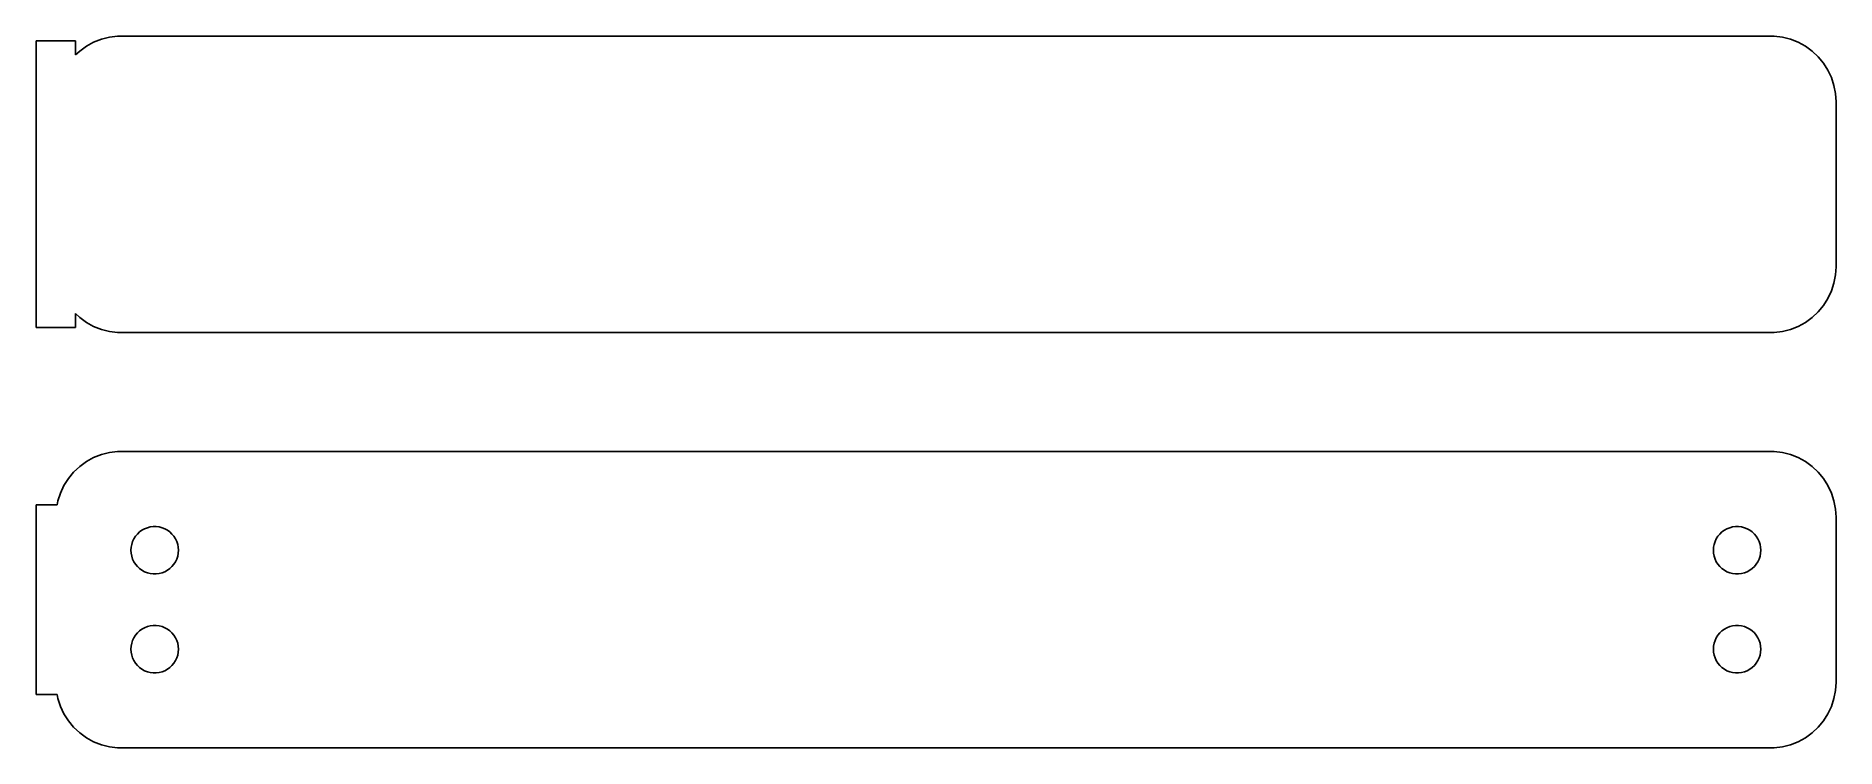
# Model space of a CAD drawing. Header units: metres. Extents: x -69 to 68, y 20 to 74.
import ezdxf

# ---------------------------------------------------------------- set-up
doc = ezdxf.new("R2010")
doc.units = ezdxf.units.M

msp = doc.modelspace()

# ---------------------------------------------------------------- linework, layer by layer
for p, q in [((-66, 73.8648), (-69, 73.8648)), ((-69, 73.8648), (-69, 52.1352)), ((-66, 72.8087), (-66, 73.8648)), ((-64.6289, 73.7741), (-65.1791, 73.4716)), ((-64.0451, 74.0053), (-64.6289, 73.7741)), ((-63.4369, 74.1614), (-64.0451, 74.0053)), ((-62.8139, 74.2401), (-63.4369, 74.1614)), ((62.8139, 74.2401), (-62.8139, 74.2401)), ((63.4369, 74.1614), (62.8139, 74.2401)), ((64.0451, 74.0053), (63.4369, 74.1614)), ((64.6289, 73.7741), (64.0451, 74.0053)), ((65.1791, 73.4716), (64.6289, 73.7741)), ((-65.6871, 73.1026), (-66, 72.8087)), ((-65.1791, 73.4716), (-65.6871, 73.1026)), ((65.6871, 73.1026), (65.1791, 73.4716)), ((66.1448, 72.6727), (65.6871, 73.1026)), ((66.5451, 72.1889), (66.1448, 72.6727)), ((66.8815, 71.6588), (66.5451, 72.1889)), ((67.1489, 71.0906), (66.8815, 71.6588)), ((67.3429, 70.4934), (67.1489, 71.0906)), ((67.4606, 69.8767), (67.3429, 70.4934)), ((67.5, 69.25), (67.4606, 69.8767)), ((67.5, 56.75), (67.5, 69.25)), ((67.3429, 55.5066), (67.4606, 56.1233)), ((67.4606, 56.1233), (67.5, 56.75)), ((66.8815, 54.3412), (67.1489, 54.9094)), ((67.1489, 54.9094), (67.3429, 55.5066)), ((65.6871, 52.8974), (66.1448, 53.3273)), ((66.1448, 53.3273), (66.5451, 53.8111)), ((66.5451, 53.8111), (66.8815, 54.3412)), ((-69, 52.1352), (-66, 52.1352)), ((-66, 52.1352), (-66, 53.1913)), ((-66, 53.1913), (-65.6871, 52.8974)), ((-65.6871, 52.8974), (-65.1791, 52.5284)), ((-65.1791, 52.5284), (-64.6289, 52.2259)), ((-64.6289, 52.2259), (-64.0451, 51.9947)), ((-64.0451, 51.9947), (-63.4369, 51.8386)), ((63.4369, 51.8386), (64.0451, 51.9947)), ((64.0451, 51.9947), (64.6289, 52.2259)), ((64.6289, 52.2259), (65.1791, 52.5284)), ((65.1791, 52.5284), (65.6871, 52.8974)), ((-63.4369, 51.8386), (-62.8139, 51.7599)), ((-62.8139, 51.7599), (62.8139, 51.7599)), ((62.8139, 51.7599), (63.4369, 51.8386)), ((-64.0451, 42.5053), (-64.6289, 42.2741)), ((-63.4369, 42.6614), (-64.0451, 42.5053)), ((-62.8139, 42.7401), (-63.4369, 42.6614)), ((62.8139, 42.7401), (-62.8139, 42.7401)), ((63.4369, 42.6614), (62.8139, 42.7401)), ((64.0451, 42.5053), (63.4369, 42.6614)), ((64.6289, 42.2741), (64.0451, 42.5053)), ((-66.1448, 41.1727), (-66.5451, 40.6889)), ((-65.6871, 41.6026), (-66.1448, 41.1727)), ((-65.1791, 41.9716), (-65.6871, 41.6026)), ((-64.6289, 42.2741), (-65.1791, 41.9716)), ((65.1791, 41.9716), (64.6289, 42.2741)), ((65.6871, 41.6026), (65.1791, 41.9716)), ((66.1448, 41.1727), (65.6871, 41.6026)), ((66.5451, 40.6889), (66.1448, 41.1727)), ((-67.1489, 39.5906), (-67.3429, 38.9934)), ((-66.8815, 40.1588), (-67.1489, 39.5906)), ((-66.5451, 40.6889), (-66.8815, 40.1588)), ((66.8815, 40.1588), (66.5451, 40.6889)), ((67.1489, 39.5906), (66.8815, 40.1588)), ((67.3429, 38.9934), (67.1489, 39.5906)), ((-67.4, 38.6942), (-69, 38.6942)), ((-69, 38.6942), (-69, 24.3058)), ((-67.3429, 38.9934), (-67.4, 38.6942)), ((67.4606, 38.3767), (67.3429, 38.9934)), ((67.5, 37.75), (67.4606, 38.3767)), ((-60.9645, 36.7698), (-60.7664, 36.8787)), ((-60.7664, 36.8787), (-60.5562, 36.9619)), ((-60.5562, 36.9619), (-60.3373, 37.0181)), ((-60.3373, 37.0181), (-60.113, 37.0464)), ((-60.113, 37.0464), (-59.887, 37.0464)), ((-59.887, 37.0464), (-59.6627, 37.0181)), ((-59.6627, 37.0181), (-59.4438, 36.9619)), ((-59.4438, 36.9619), (-59.2336, 36.8787)), ((-59.2336, 36.8787), (-59.0355, 36.7698)), ((59.0355, 36.7698), (59.2336, 36.8787)), ((59.2336, 36.8787), (59.4438, 36.9619)), ((59.4438, 36.9619), (59.6627, 37.0181)), ((59.6627, 37.0181), (59.887, 37.0464)), ((59.887, 37.0464), (60.113, 37.0464)), ((60.113, 37.0464), (60.3373, 37.0181)), ((60.3373, 37.0181), (60.5562, 36.9619)), ((60.5562, 36.9619), (60.7664, 36.8787)), ((60.7664, 36.8787), (60.9645, 36.7698)), ((67.5, 25.25), (67.5, 37.75)), ((-61.7858, 35.4756), (-61.7434, 35.6976)), ((-61.7434, 35.6976), (-61.6736, 35.9126)), ((-61.6736, 35.9126), (-61.5773, 36.1171)), ((-61.5773, 36.1171), (-61.4562, 36.308)), ((-61.4562, 36.308), (-61.3121, 36.4822)), ((-61.3121, 36.4822), (-61.1474, 36.6369)), ((-61.1474, 36.6369), (-60.9645, 36.7698)), ((-59.0355, 36.7698), (-58.8526, 36.6369)), ((-58.8526, 36.6369), (-58.6879, 36.4822)), ((-58.6879, 36.4822), (-58.5438, 36.308)), ((-58.5438, 36.308), (-58.4226, 36.1171)), ((-58.4226, 36.1171), (-58.3264, 35.9126)), ((-58.3264, 35.9126), (-58.2565, 35.6976)), ((-58.2565, 35.6976), (-58.2142, 35.4756)), ((58.2142, 35.4756), (58.2565, 35.6976)), ((58.2565, 35.6976), (58.3264, 35.9126)), ((58.3264, 35.9126), (58.4226, 36.1171)), ((58.4226, 36.1171), (58.5438, 36.308)), ((58.5438, 36.308), (58.6879, 36.4822)), ((58.6879, 36.4822), (58.8526, 36.6369)), ((58.8526, 36.6369), (59.0355, 36.7698)), ((60.9645, 36.7698), (61.1474, 36.6369)), ((61.1474, 36.6369), (61.3121, 36.4822)), ((61.3121, 36.4822), (61.4562, 36.308)), ((61.4562, 36.308), (61.5773, 36.1171)), ((61.5773, 36.1171), (61.6736, 35.9126)), ((61.6736, 35.9126), (61.7434, 35.6976)), ((61.7434, 35.6976), (61.7858, 35.4756)), ((-61.8, 35.25), (-61.7858, 35.4756)), ((-61.7858, 35.0244), (-61.8, 35.25)), ((-61.7434, 34.8024), (-61.7858, 35.0244)), ((-61.6736, 34.5874), (-61.7434, 34.8024)), ((-61.5773, 34.3828), (-61.6736, 34.5874)), ((-61.4562, 34.192), (-61.5773, 34.3828)), ((-61.3121, 34.0178), (-61.4562, 34.192)), ((-58.5438, 34.192), (-58.6879, 34.0178)), ((-58.4226, 34.3828), (-58.5438, 34.192)), ((-58.3264, 34.5874), (-58.4226, 34.3828)), ((-58.2565, 34.8024), (-58.3264, 34.5874)), ((-58.2142, 35.0244), (-58.2565, 34.8024)), ((-58.2142, 35.4756), (-58.2, 35.25)), ((-58.2, 35.25), (-58.2142, 35.0244)), ((58.2, 35.25), (58.2142, 35.4756)), ((58.2142, 35.0244), (58.2, 35.25)), ((58.2565, 34.8024), (58.2142, 35.0244)), ((58.3264, 34.5874), (58.2565, 34.8024)), ((58.4226, 34.3828), (58.3264, 34.5874)), ((58.5438, 34.192), (58.4226, 34.3828)), ((58.6879, 34.0178), (58.5438, 34.192)), ((61.4562, 34.192), (61.3121, 34.0178)), ((61.5773, 34.3828), (61.4562, 34.192)), ((61.6736, 34.5874), (61.5773, 34.3828)), ((61.7434, 34.8024), (61.6736, 34.5874)), ((61.7858, 35.0244), (61.7434, 34.8024)), ((61.7858, 35.4756), (61.8, 35.25)), ((61.8, 35.25), (61.7858, 35.0244)), ((-61.1474, 33.8631), (-61.3121, 34.0178)), ((-60.9645, 33.7302), (-61.1474, 33.8631)), ((-60.7664, 33.6213), (-60.9645, 33.7302)), ((-60.5562, 33.5381), (-60.7664, 33.6213)), ((-60.3373, 33.4819), (-60.5562, 33.5381)), ((-60.113, 33.4536), (-60.3373, 33.4819)), ((-59.887, 33.4536), (-60.113, 33.4536)), ((-59.6627, 33.4819), (-59.887, 33.4536)), ((-59.4438, 33.5381), (-59.6627, 33.4819)), ((-59.2336, 33.6213), (-59.4438, 33.5381)), ((-59.0355, 33.7302), (-59.2336, 33.6213)), ((-58.8526, 33.8631), (-59.0355, 33.7302)), ((-58.6879, 34.0178), (-58.8526, 33.8631)), ((58.8526, 33.8631), (58.6879, 34.0178)), ((59.0355, 33.7302), (58.8526, 33.8631)), ((59.2336, 33.6213), (59.0355, 33.7302)), ((59.4438, 33.5381), (59.2336, 33.6213)), ((59.6627, 33.4819), (59.4438, 33.5381)), ((59.887, 33.4536), (59.6627, 33.4819)), ((60.113, 33.4536), (59.887, 33.4536)), ((60.3373, 33.4819), (60.113, 33.4536)), ((60.5562, 33.5381), (60.3373, 33.4819)), ((60.7664, 33.6213), (60.5562, 33.5381)), ((60.9645, 33.7302), (60.7664, 33.6213)), ((61.1474, 33.8631), (60.9645, 33.7302)), ((61.3121, 34.0178), (61.1474, 33.8631)), ((-61.5773, 28.6172), (-61.4562, 28.808)), ((-61.4562, 28.808), (-61.3121, 28.9822)), ((-61.3121, 28.9822), (-61.1474, 29.1369)), ((-61.1474, 29.1369), (-60.9645, 29.2698)), ((-60.9645, 29.2698), (-60.7664, 29.3787)), ((-60.7664, 29.3787), (-60.5562, 29.4619)), ((-60.5562, 29.4619), (-60.3373, 29.5181)), ((-60.3373, 29.5181), (-60.113, 29.5464)), ((-60.113, 29.5464), (-59.887, 29.5464)), ((-59.887, 29.5464), (-59.6627, 29.5181)), ((-59.6627, 29.5181), (-59.4438, 29.4619)), ((-59.4438, 29.4619), (-59.2336, 29.3787)), ((-59.2336, 29.3787), (-59.0355, 29.2698)), ((-59.0355, 29.2698), (-58.8526, 29.1369)), ((-58.8526, 29.1369), (-58.6879, 28.9822)), ((-58.6879, 28.9822), (-58.5438, 28.808)), ((-58.5438, 28.808), (-58.4226, 28.6172)), ((58.4226, 28.6172), (58.5438, 28.808)), ((58.5438, 28.808), (58.6879, 28.9822)), ((58.6879, 28.9822), (58.8526, 29.1369)), ((58.8526, 29.1369), (59.0355, 29.2698)), ((59.0355, 29.2698), (59.2336, 29.3787)), ((59.2336, 29.3787), (59.4438, 29.4619)), ((59.4438, 29.4619), (59.6627, 29.5181)), ((59.6627, 29.5181), (59.887, 29.5464)), ((59.887, 29.5464), (60.113, 29.5464)), ((60.113, 29.5464), (60.3373, 29.5181)), ((60.3373, 29.5181), (60.5562, 29.4619)), ((60.5562, 29.4619), (60.7664, 29.3787)), ((60.7664, 29.3787), (60.9645, 29.2698)), ((60.9645, 29.2698), (61.1474, 29.1369)), ((61.1474, 29.1369), (61.3121, 28.9822)), ((61.3121, 28.9822), (61.4562, 28.808)), ((61.4562, 28.808), (61.5773, 28.6172)), ((-61.8, 27.75), (-61.7858, 27.9756)), ((-61.7858, 27.5244), (-61.8, 27.75)), ((-61.7858, 27.9756), (-61.7434, 28.1976)), ((-61.7434, 27.3024), (-61.7858, 27.5244)), ((-61.7434, 28.1976), (-61.6736, 28.4126)), ((-61.6736, 27.0874), (-61.7434, 27.3024)), ((-61.6736, 28.4126), (-61.5773, 28.6172)), ((-58.4226, 28.6172), (-58.3264, 28.4126)), ((-58.3264, 28.4126), (-58.2565, 28.1976)), ((-58.2565, 27.3024), (-58.3264, 27.0874)), ((-58.2565, 28.1976), (-58.2142, 27.9756)), ((-58.2142, 27.5244), (-58.2565, 27.3024)), ((-58.2142, 27.9756), (-58.2, 27.75)), ((-58.2, 27.75), (-58.2142, 27.5244)), ((58.2, 27.75), (58.2142, 27.9756)), ((58.2142, 27.5244), (58.2, 27.75)), ((58.2142, 27.9756), (58.2565, 28.1976)), ((58.2565, 27.3024), (58.2142, 27.5244)), ((58.2565, 28.1976), (58.3264, 28.4126)), ((58.3264, 27.0874), (58.2565, 27.3024)), ((58.3264, 28.4126), (58.4226, 28.6172)), ((61.5773, 28.6172), (61.6736, 28.4126)), ((61.6736, 28.4126), (61.7434, 28.1976)), ((61.7434, 27.3024), (61.6736, 27.0874)), ((61.7434, 28.1976), (61.7858, 27.9756)), ((61.7858, 27.5244), (61.7434, 27.3024)), ((61.7858, 27.9756), (61.8, 27.75)), ((61.8, 27.75), (61.7858, 27.5244)), ((-61.5773, 26.8829), (-61.6736, 27.0874)), ((-61.4562, 26.692), (-61.5773, 26.8829)), ((-61.3121, 26.5178), (-61.4562, 26.692)), ((-61.1474, 26.3631), (-61.3121, 26.5178)), ((-60.9645, 26.2302), (-61.1474, 26.3631)), ((-60.7664, 26.1213), (-60.9645, 26.2302)), ((-60.5562, 26.0381), (-60.7664, 26.1213)), ((-60.3373, 25.9819), (-60.5562, 26.0381)), ((-60.113, 25.9536), (-60.3373, 25.9819)), ((-59.887, 25.9536), (-60.113, 25.9536)), ((-59.6627, 25.9819), (-59.887, 25.9536)), ((-59.4438, 26.0381), (-59.6627, 25.9819)), ((-59.2336, 26.1213), (-59.4438, 26.0381)), ((-59.0355, 26.2302), (-59.2336, 26.1213)), ((-58.8526, 26.3631), (-59.0355, 26.2302)), ((-58.6879, 26.5178), (-58.8526, 26.3631)), ((-58.5438, 26.692), (-58.6879, 26.5178)), ((-58.4226, 26.8829), (-58.5438, 26.692)), ((-58.3264, 27.0874), (-58.4226, 26.8829)), ((58.4226, 26.8829), (58.3264, 27.0874)), ((58.5438, 26.692), (58.4226, 26.8829)), ((58.6879, 26.5178), (58.5438, 26.692)), ((58.8526, 26.3631), (58.6879, 26.5178)), ((59.0355, 26.2302), (58.8526, 26.3631)), ((59.2336, 26.1213), (59.0355, 26.2302)), ((59.4438, 26.0381), (59.2336, 26.1213)), ((59.6627, 25.9819), (59.4438, 26.0381)), ((59.887, 25.9536), (59.6627, 25.9819)), ((60.113, 25.9536), (59.887, 25.9536)), ((60.3373, 25.9819), (60.113, 25.9536)), ((60.5562, 26.0381), (60.3373, 25.9819)), ((60.7664, 26.1213), (60.5562, 26.0381)), ((60.9645, 26.2302), (60.7664, 26.1213)), ((61.1474, 26.3631), (60.9645, 26.2302)), ((61.3121, 26.5178), (61.1474, 26.3631)), ((61.4562, 26.692), (61.3121, 26.5178)), ((61.5773, 26.8829), (61.4562, 26.692)), ((61.6736, 27.0874), (61.5773, 26.8829)), ((67.3429, 24.0066), (67.4606, 24.6233)), ((67.4606, 24.6233), (67.5, 25.25)), ((-69, 24.3058), (-67.4, 24.3058)), ((-67.4, 24.3058), (-67.3429, 24.0066)), ((-67.3429, 24.0066), (-67.1489, 23.4094)), ((-67.1489, 23.4094), (-66.8815, 22.8412)), ((66.8815, 22.8412), (67.1489, 23.4094)), ((67.1489, 23.4094), (67.3429, 24.0066)), ((-66.8815, 22.8412), (-66.5451, 22.3111)), ((-66.5451, 22.3111), (-66.1448, 21.8273)), ((66.1448, 21.8273), (66.5451, 22.3111)), ((66.5451, 22.3111), (66.8815, 22.8412)), ((-66.1448, 21.8273), (-65.6871, 21.3974)), ((-65.6871, 21.3974), (-65.1791, 21.0284)), ((-65.1791, 21.0284), (-64.6289, 20.7259)), ((-64.6289, 20.7259), (-64.0451, 20.4947)), ((-64.0451, 20.4947), (-63.4369, 20.3386)), ((63.4369, 20.3386), (64.0451, 20.4947)), ((64.0451, 20.4947), (64.6289, 20.7259)), ((64.6289, 20.7259), (65.1791, 21.0284)), ((65.1791, 21.0284), (65.6871, 21.3974)), ((65.6871, 21.3974), (66.1448, 21.8273)), ((-63.4369, 20.3386), (-62.8139, 20.2599)), ((-62.8139, 20.2599), (62.8139, 20.2599)), ((62.8139, 20.2599), (63.4369, 20.3386))]:
    msp.add_line(p, q)

doc.saveas('drawing.dxf')
